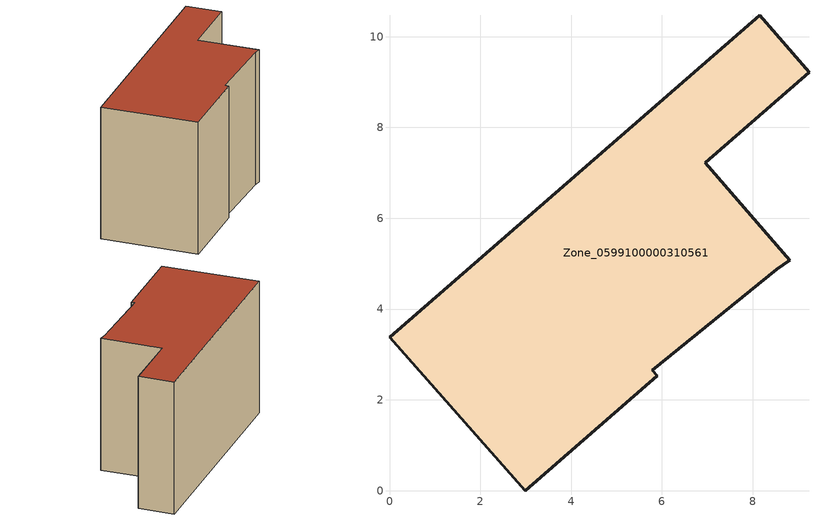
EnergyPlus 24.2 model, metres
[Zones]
Zone_0599100000310561
 floor ground (C_G): 8.53,4.88 5.79,2.65 5.9,2.53 2.99,0 0,3.38 8.15,10.47 9.24,9.22 6.95,7.22 8.82,5.07 z0
 wall outside (C_F): 5.79,2.65 8.53,4.88 8.82,5.07 6.95,7.22 9.24,9.22 8.15,10.47 0,3.38 2.99,0 5.9,2.53 5.79,2.65 z0:6.39
 roof outside (C_R): 8.53,4.88 8.82,5.07 6.95,7.22 9.24,9.22 8.15,10.47 0,3.38 2.99,0 5.9,2.53 5.79,2.65 z6.39
[BUILDING]
Pand.0599100000310561: North Axis=0; Terrain=City; Loads Convergence Tolerance Value=0.04; Temperature Convergence Tolerance Value=0.4; Solar Distribution=FullExterior; Maximum Number of Warmup Days=25; Minimum Number of Warmup Days=1
[Site:Location]
Rotterdam.The.Hague.AP_ZH_NLD Design_Conditions: Latitude=51.96; Longitude=4.45; Time Zone=1; Elevation=-4.5
[SITE:GROUNDTEMPERATURE:BUILDINGSURFACE]
18, 18, 18, 18, 18, 18, 18, 18, 18, 18, 18, 18
[MATERIAL] Thermal Absorptance=0.9; Solar Absorptance=0.7; Visible Absorptance=0.7
Name | Roughness | Thickness | Conductivity | Density | Specific Heat
G.TC.1946 | MediumSmooth | 0.15 | 1 | 540 | 1210
F.TC.1946 | Rough | 0.3 | 0.857143 | 1920 | 840
R.TC.1946 | MediumRough | 0.2 | 0.909091 | 1500 | 1000
[CONSTRUCTION]
C_G: G.TC.1946
C_F: F.TC.1946
C_R: R.TC.1946
[ZONE]
Zone_0599100000310561: Type=1; Multiplier=1; Ceiling Height=Autocalculate; Volume=Autocalculate; Floor Area=autocalculate; Part of Total Floor Area=Yes
[ZONEINFILTRATION:DESIGNFLOWRATE]
Infil_Zone_0599100000310561: Zone or ZoneList or Space or SpaceList=Zone_0599100000310561; Schedule=AlwaysOn; Design Flow Rate Calculation Method=Flow/Area; Flow Rate per Floor Area=0.003; Constant Term Coefficient=1; Temperature Term Coefficient=0; Velocity Term Coefficient=0; Velocity Squared Term Coefficient=0
[HVACTEMPLATE:ZONE:IDEALLOADSAIRSYSTEM]
Zone_0599100000310561: Maximum Heating Supply Air Temperature=50; Minimum Cooling Supply Air Temperature=13; Maximum Heating Supply Air Humidity Ratio=0.0156; Minimum Cooling Supply Air Humidity Ratio=0.0077; Heating Limit=NoLimit; Cooling Limit=NoLimit; Dehumidification Control Type=ConstantSensibleHeatRatio; Cooling Sensible Heat Ratio=0.7; Dehumidification Setpoint=60; Humidification Control Type=None; Humidification Setpoint=30; Outdoor Air Method=None; Outdoor Air Flow Rate per Person=0.00944; Outdoor Air Flow Rate per Zone Floor Area=0; Outdoor Air Flow Rate per Zone=0; Demand Controlled Ventilation Type=None; Outdoor Air Economizer Type=NoEconomizer; Heat Recovery Type=None; Sensible Heat Recovery Effectiveness=0.7; Latent Heat Recovery Effectiveness=0.65
[ZONECONTROL:THERMOSTAT]
ThermostatControl_Zone_0599100000310561: Zone or ZoneList=Zone_0599100000310561; Control Type Schedule=DualSetpointControlType; Control 1=Thermostat_Zone_0599100000310561; Temperature Difference Between Cutout And Setpoint=0
[THERMOSTATSETPOINT:DUALSETPOINT]
Thermostat_Zone_0599100000310561: Heating Setpoint Temperature Schedule=HeatingSetpoint_Zone_0599100000310561; Cooling Setpoint Temperature Schedule=CoolingSetpoint_Zone_0599100000310561
[SCHEDULE:COMPACT]
HeatingSetpoint_Zone_0599100000310561: Through: 12/31, For: AllDays, Until: 24:00, 21
CoolingSetpoint_Zone_0599100000310561: Through: 12/31, For: AllDays, Until: 24:00, 24
DualSetpointControlType: Through: 12/31, For: AllDays, Until: 24:00, 4
AlwaysOn: Through: 12/31, For: AllDays, Until: 24:00, 1
